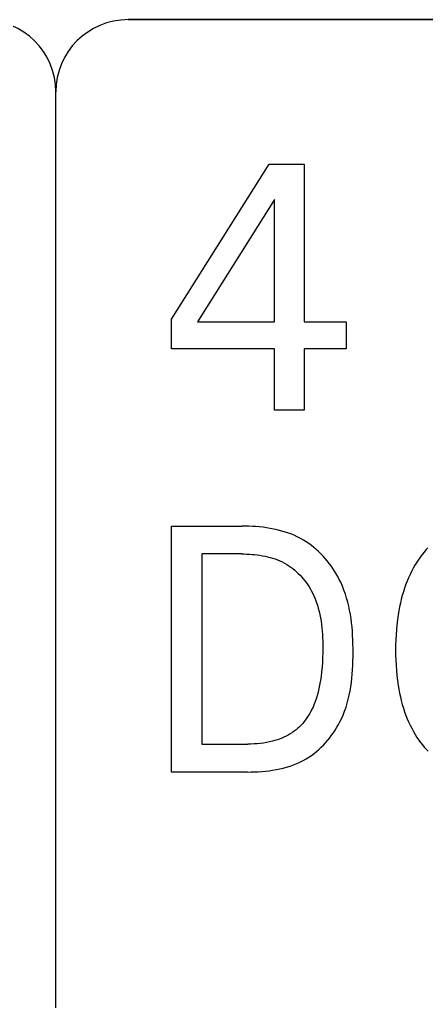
# Model space of a CAD drawing. Extents: x 10 to 879, y 6 to 221.
# Drawn here: x 718.271 to 720.325, y 188.666 to 193.624 of the extents above; entities that cross this region are included whole.
import ezdxf

# ---------------------------------------------------------------- set-up
doc = ezdxf.new("R2010")
doc.units = 0
doc.header["$LTSCALE"] = 5
doc.header["$MEASUREMENT"] = 0
doc.layers.get('0').update_dxf_attribs({"linetype": 'CONTINUOUS'})

msp = doc.modelspace()

# ---------------------------------------------------------------- linework, layer by layer
at = {"color": 7, "linetype": 'Continuous'}
for p, q in [((718.8191, 193.6239), (729.0488, 193.6239)), ((729.0488, 193.6239), (718.8191, 193.6239)), ((718.4538, 97.5377), (718.4538, 193.2585)), ((718.4538, 133.2686), (718.4538, 193.2585)), ((718.4538, 97.5377), (718.4538, 193.2585)), ((718.4538, 133.2686), (718.4538, 193.2585)), ((719.0384, 192.1114), (719.5312, 192.8932)), ((719.5312, 192.8932), (719.7079, 192.8932)), ((719.7079, 192.8932), (719.7079, 192.0974)), ((719.5581, 192.7162), (719.1691, 192.0974)), ((719.5581, 192.0974), (719.5581, 192.7162)), ((719.0384, 191.9618), (719.0384, 192.1114)), ((719.1691, 192.0974), (719.5581, 192.0974)), ((719.7079, 192.0974), (719.9194, 192.0974)), ((719.9194, 192.0974), (719.9194, 191.9618)), ((719.5581, 191.9618), (719.0384, 191.9618)), ((719.5581, 191.651), (719.5581, 191.9618)), ((719.7079, 191.9618), (719.7079, 191.651)), ((719.9194, 191.9618), (719.7079, 191.9618)), ((719.7079, 191.651), (719.5581, 191.651)), ((719.0384, 189.8243), (719.0384, 191.0665)), ((719.0384, 191.0665), (719.3925, 191.0665)), ((719.4104, 191.0663), (719.3925, 191.0665)), ((719.4283, 191.0658), (719.4104, 191.0663)), ((719.4464, 191.065), (719.4283, 191.0658)), ((719.4644, 191.0638), (719.4464, 191.065)), ((719.4825, 191.0622), (719.4644, 191.0638)), ((719.5005, 191.0602), (719.4825, 191.0622)), ((719.5185, 191.0577), (719.5005, 191.0602)), ((719.5364, 191.0548), (719.5185, 191.0577)), ((719.5542, 191.0514), (719.5364, 191.0548)), ((719.5719, 191.0475), (719.5542, 191.0514)), ((719.5894, 191.0431), (719.5719, 191.0475)), ((719.6067, 191.0381), (719.5894, 191.0431)), ((719.6238, 191.0326), (719.6067, 191.0381)), ((719.6407, 191.0264), (719.6238, 191.0326)), ((719.6573, 191.0197), (719.6407, 191.0264)), ((719.6735, 191.0123), (719.6573, 191.0197)), ((719.6895, 191.0042), (719.6735, 191.0123)), ((719.705, 190.9955), (719.6895, 191.0042)), ((719.7185, 190.9871), (719.705, 190.9955)), ((719.7317, 190.9783), (719.7185, 190.9871)), ((719.7445, 190.9689), (719.7317, 190.9783)), ((719.1913, 190.9256), (719.1913, 189.9651)), ((719.3925, 190.9256), (719.1913, 190.9256)), ((719.3925, 190.9256), (719.4055, 190.9255)), ((719.4055, 190.9255), (719.4186, 190.9251)), ((719.4186, 190.9251), (719.4318, 190.9245)), ((719.4318, 190.9245), (719.4449, 190.9236)), ((719.4449, 190.9236), (719.4581, 190.9224)), ((719.757, 190.959), (719.7445, 190.9689)), ((719.7692, 190.9487), (719.757, 190.959)), ((719.781, 190.9379), (719.7692, 190.9487)), ((719.7925, 190.9267), (719.781, 190.9379)), ((719.8036, 190.9151), (719.7925, 190.9267)), ((720.3136, 190.9345), (720.3044, 190.923)), ((720.3231, 190.9458), (720.3136, 190.9345)), ((720.333, 190.9567), (720.3231, 190.9458)), ((719.4581, 190.9224), (719.4712, 190.9209)), ((719.4712, 190.9209), (719.4844, 190.919)), ((719.4844, 190.919), (719.4974, 190.9169)), ((719.4974, 190.9169), (719.5104, 190.9143)), ((719.5104, 190.9143), (719.5233, 190.9114)), ((719.5233, 190.9114), (719.536, 190.9081)), ((719.536, 190.9081), (719.5486, 190.9044)), ((719.5486, 190.9044), (719.5611, 190.9003)), ((719.5611, 190.9003), (719.5733, 190.8958)), ((719.5733, 190.8958), (719.5854, 190.8908)), ((719.5854, 190.8908), (719.5972, 190.8853)), ((719.5972, 190.8853), (719.6088, 190.8793)), ((719.6088, 190.8793), (719.6201, 190.8729)), ((719.8143, 190.9032), (719.8036, 190.9151)), ((719.8246, 190.8909), (719.8143, 190.9032)), ((719.8346, 190.8782), (719.8246, 190.8909)), ((719.8441, 190.8653), (719.8346, 190.8782)), ((720.2772, 190.8843), (720.2678, 190.869)), ((720.287, 190.8992), (720.2772, 190.8843)), ((720.2955, 190.9112), (720.287, 190.8992)), ((720.3044, 190.923), (720.2955, 190.9112)), ((719.6201, 190.8729), (719.6305, 190.8663)), ((719.6305, 190.8663), (719.6407, 190.8593)), ((719.6407, 190.8593), (719.6506, 190.8519)), ((719.6506, 190.8519), (719.6602, 190.844)), ((719.6602, 190.844), (719.6695, 190.8358)), ((719.6695, 190.8358), (719.6786, 190.8272)), ((719.6786, 190.8272), (719.6873, 190.8183)), ((719.8533, 190.852), (719.8441, 190.8653)), ((719.862, 190.8385), (719.8533, 190.852)), ((719.8703, 190.8248), (719.862, 190.8385)), ((719.8782, 190.8109), (719.8703, 190.8248)), ((720.2506, 190.8377), (720.2427, 190.8216)), ((720.2589, 190.8535), (720.2506, 190.8377)), ((720.2678, 190.869), (720.2589, 190.8535)), ((719.6873, 190.8183), (719.6957, 190.8091)), ((719.6957, 190.8091), (719.7039, 190.7995)), ((719.7039, 190.7995), (719.7116, 190.7897)), ((719.7116, 190.7897), (719.7191, 190.7796)), ((719.7191, 190.7796), (719.7262, 190.7693)), ((719.8856, 190.7967), (719.8782, 190.8109)), ((719.8926, 190.7824), (719.8856, 190.7967)), ((719.9012, 190.7629), (719.8926, 190.7824)), ((720.2284, 190.7889), (720.2219, 190.7722)), ((720.2353, 190.8054), (720.2284, 190.7889)), ((720.2427, 190.8216), (720.2353, 190.8054)), ((719.7262, 190.7693), (719.733, 190.7587)), ((719.733, 190.7587), (719.7395, 190.748)), ((719.7395, 190.748), (719.7455, 190.7371)), ((719.7455, 190.7371), (719.7513, 190.726)), ((719.7513, 190.726), (719.7566, 190.7147)), ((719.9091, 190.7432), (719.9012, 190.7629)), ((719.9162, 190.7232), (719.9091, 190.7432)), ((720.2092, 190.7348), (720.2036, 190.7158)), ((720.2153, 190.7536), (720.2092, 190.7348)), ((720.2219, 190.7722), (720.2153, 190.7536)), ((719.7566, 190.7147), (719.7633, 190.6992)), ((719.7633, 190.6992), (719.7694, 190.6835)), ((719.7694, 190.6835), (719.7748, 190.6676)), ((719.9226, 190.703), (719.9162, 190.7232)), ((719.9282, 190.6826), (719.9226, 190.703)), ((719.9333, 190.662), (719.9282, 190.6826)), ((720.1939, 190.6774), (720.1898, 190.658)), ((720.1985, 190.6966), (720.1939, 190.6774)), ((720.2036, 190.7158), (720.1985, 190.6966)), ((719.7748, 190.6676), (719.7796, 190.6516)), ((719.7796, 190.6516), (719.7838, 190.6353)), ((719.7838, 190.6353), (719.7875, 190.619)), ((719.9377, 190.6412), (719.9333, 190.662)), ((719.9415, 190.6203), (719.9377, 190.6412)), ((720.1861, 190.6386), (720.1828, 190.6191)), ((720.1898, 190.658), (720.1861, 190.6386)), ((719.7875, 190.619), (719.7907, 190.6025)), ((719.7907, 190.6025), (719.7935, 190.5858)), ((719.7935, 190.5858), (719.7958, 190.5691)), ((719.9447, 190.5992), (719.9415, 190.6203)), ((719.9475, 190.578), (719.9447, 190.5992)), ((719.9497, 190.5567), (719.9475, 190.578)), ((720.1792, 190.5936), (720.1762, 190.568)), ((720.1828, 190.6191), (720.1792, 190.5936)), ((719.7958, 190.5691), (719.7977, 190.5524)), ((719.7977, 190.5524), (719.7992, 190.5355)), ((719.7992, 190.5355), (719.8003, 190.5187)), ((719.9515, 190.5353), (719.9497, 190.5567)), ((719.9529, 190.5138), (719.9515, 190.5353)), ((720.1738, 190.5424), (720.172, 190.5168)), ((720.1762, 190.568), (720.1738, 190.5424)), ((719.8003, 190.5187), (719.8012, 190.5018)), ((719.8012, 190.5018), (719.8017, 190.4849)), ((719.8017, 190.4849), (719.8021, 190.468)), ((719.9539, 190.4922), (719.9529, 190.5138)), ((719.9546, 190.4706), (719.9539, 190.4922)), ((720.1707, 190.4911), (720.17, 190.4654)), ((720.172, 190.5168), (720.1707, 190.4911)), ((719.8021, 190.4511), (719.8019, 190.4268)), ((719.8021, 190.468), (719.8021, 190.4511)), ((719.955, 190.449), (719.9546, 190.4706)), ((719.9551, 190.4273), (719.955, 190.449)), ((720.17, 190.4654), (720.1698, 190.4397)), ((720.1698, 190.4397), (720.17, 190.4141)), ((719.8001, 190.3783), (719.7984, 190.3542)), ((719.8013, 190.4025), (719.8001, 190.3783)), ((719.8019, 190.4268), (719.8013, 190.4025)), ((719.9537, 190.3623), (719.9545, 190.3839)), ((719.9545, 190.3839), (719.9549, 190.4056)), ((719.9549, 190.4056), (719.9551, 190.4273)), ((720.17, 190.4141), (720.1707, 190.3886)), ((720.1707, 190.3886), (720.172, 190.3631)), ((719.7962, 190.3301), (719.7933, 190.3061)), ((719.7984, 190.3542), (719.7962, 190.3301)), ((719.951, 190.3192), (719.9526, 190.3407)), ((719.9526, 190.3407), (719.9537, 190.3623)), ((720.172, 190.3631), (720.1738, 190.3376)), ((720.1738, 190.3376), (720.1762, 190.3122)), ((719.7908, 190.289), (719.7879, 190.272)), ((719.7933, 190.3061), (719.7908, 190.289)), ((719.9466, 190.2764), (719.9491, 190.2977)), ((719.9491, 190.2977), (719.951, 190.3192)), ((720.1762, 190.3122), (720.1792, 190.2868)), ((720.1792, 190.2868), (720.1829, 190.2615)), ((719.7808, 190.2381), (719.7766, 190.2213)), ((719.7846, 190.255), (719.7808, 190.2381)), ((719.7879, 190.272), (719.7846, 190.255)), ((719.9359, 190.2132), (719.9401, 190.2341)), ((719.9401, 190.2341), (719.9436, 190.2552)), ((719.9436, 190.2552), (719.9466, 190.2764)), ((720.1829, 190.2615), (720.1862, 190.2422)), ((720.1862, 190.2422), (720.1899, 190.2229)), ((719.7666, 190.1882), (719.7623, 190.1762)), ((719.7719, 190.2047), (719.7666, 190.1882)), ((719.7766, 190.2213), (719.7719, 190.2047)), ((719.9256, 190.172), (719.9311, 190.1925)), ((719.9311, 190.1925), (719.9359, 190.2132)), ((720.1899, 190.2229), (720.1941, 190.2037)), ((720.1941, 190.2037), (720.1987, 190.1847)), ((720.1987, 190.1847), (720.2038, 190.1657)), ((719.7475, 190.1411), (719.7418, 190.1298)), ((719.7528, 190.1526), (719.7475, 190.1411)), ((719.7577, 190.1643), (719.7528, 190.1526)), ((719.7623, 190.1762), (719.7577, 190.1643)), ((719.9046, 190.1118), (719.9124, 190.1317)), ((719.9124, 190.1317), (719.9194, 190.1517)), ((719.9194, 190.1517), (719.9256, 190.172)), ((720.2038, 190.1657), (720.2094, 190.1469)), ((720.2094, 190.1469), (720.2156, 190.1283)), ((719.7153, 190.0878), (719.7082, 190.0787)), ((719.7221, 190.0972), (719.7153, 190.0878)), ((719.7291, 190.1078), (719.7221, 190.0972)), ((719.7357, 190.1186), (719.7291, 190.1078)), ((719.7418, 190.1298), (719.7357, 190.1186)), ((719.8889, 190.078), (719.8959, 190.0923)), ((719.8959, 190.0923), (719.9046, 190.1118)), ((720.2156, 190.1283), (720.2223, 190.1098)), ((720.2223, 190.1098), (720.2288, 190.0933)), ((720.2288, 190.0933), (720.2357, 190.077)), ((719.6671, 190.0377), (719.6579, 190.0306)), ((719.6759, 190.0452), (719.6671, 190.0377)), ((719.6845, 190.0531), (719.6759, 190.0452)), ((719.6927, 190.0613), (719.6845, 190.0531)), ((719.7006, 190.0698), (719.6927, 190.0613)), ((719.7082, 190.0787), (719.7006, 190.0698)), ((719.8562, 190.0229), (719.8651, 190.0363)), ((719.8651, 190.0363), (719.8735, 190.05)), ((719.8735, 190.05), (719.8814, 190.0639)), ((719.8814, 190.0639), (719.8889, 190.078)), ((720.2357, 190.077), (720.2432, 190.061)), ((720.2432, 190.061), (720.2511, 190.0451)), ((720.2511, 190.0451), (720.2595, 190.0295)), ((719.5606, 189.9831), (719.5489, 189.9798)), ((719.5722, 189.9867), (719.5606, 189.9831)), ((719.5837, 189.9908), (719.5722, 189.9867)), ((719.595, 189.9952), (719.5837, 189.9908)), ((719.6061, 190.0001), (719.595, 189.9952)), ((719.6171, 190.0054), (719.6061, 190.0001)), ((719.6278, 190.0111), (719.6171, 190.0054)), ((719.6382, 190.0172), (719.6278, 190.0111)), ((719.6484, 190.0238), (719.6382, 190.0172)), ((719.6579, 190.0306), (719.6484, 190.0238)), ((719.8165, 189.9723), (719.8271, 189.9844)), ((719.8271, 189.9844), (719.8372, 189.9969)), ((719.8372, 189.9969), (719.8469, 190.0097)), ((719.8469, 190.0097), (719.8562, 190.0229)), ((720.2595, 190.0295), (720.2684, 190.0142)), ((720.2684, 190.0142), (720.2779, 189.9992)), ((720.2779, 189.9992), (720.2878, 189.9845)), ((720.2878, 189.9845), (720.2963, 189.9729)), ((719.1913, 189.9651), (719.4234, 189.9651)), ((719.4392, 189.9653), (719.4234, 189.9651)), ((719.455, 189.9659), (719.4392, 189.9653)), ((719.4708, 189.967), (719.455, 189.9659)), ((719.4866, 189.9685), (719.4708, 189.967)), ((719.5023, 189.9705), (719.4866, 189.9685)), ((719.5179, 189.973), (719.5023, 189.9705)), ((719.5335, 189.9761), (719.5179, 189.973)), ((719.5489, 189.9798), (719.5335, 189.9761)), ((719.7703, 189.9279), (719.7824, 189.9383)), ((719.7824, 189.9383), (719.7942, 189.9492)), ((719.7942, 189.9492), (719.8055, 189.9606)), ((719.8055, 189.9606), (719.8165, 189.9723)), ((720.2963, 189.9729), (720.3052, 189.9615)), ((720.3052, 189.9615), (720.3143, 189.9503)), ((720.3143, 189.9503), (720.3239, 189.9395)), ((720.3239, 189.9395), (720.3337, 189.929)), ((719.6868, 189.8746), (719.7028, 189.8826)), ((719.7028, 189.8826), (719.7184, 189.8913)), ((719.7184, 189.8913), (719.7319, 189.8996)), ((719.7319, 189.8996), (719.7451, 189.9085)), ((719.7451, 189.9085), (719.7579, 189.918)), ((719.7579, 189.918), (719.7703, 189.9279)), ((719.5308, 189.831), (719.5488, 189.8336)), ((719.5488, 189.8336), (719.5667, 189.8367)), ((719.5667, 189.8367), (719.5845, 189.8403)), ((719.5845, 189.8403), (719.6021, 189.8445)), ((719.6021, 189.8445), (719.6196, 189.8493)), ((719.6196, 189.8493), (719.6368, 189.8546)), ((719.6368, 189.8546), (719.6537, 189.8606)), ((719.6537, 189.8606), (719.6704, 189.8672)), ((719.6704, 189.8672), (719.6868, 189.8746)), ((719.4226, 189.8243), (719.0384, 189.8243)), ((719.4226, 189.8243), (719.4405, 189.8245)), ((719.4405, 189.8245), (719.4585, 189.825)), ((719.4585, 189.825), (719.4766, 189.8258)), ((719.4766, 189.8258), (719.4947, 189.8271)), ((719.4947, 189.8271), (719.5128, 189.8288)), ((719.5128, 189.8288), (719.5308, 189.831))]:
    msp.add_line(p, q, dxfattribs=at)
for centre, start, end in [((718.0885, 193.2585), 0, 90), ((718.0885, 193.2585), 0, 90), ((718.8191, 193.2585), 90, 180), ((718.8191, 193.2585), 90, 180)]:
    msp.add_arc(centre, 0.3653, start, end, dxfattribs=at)

doc.saveas('drawing.dxf')
